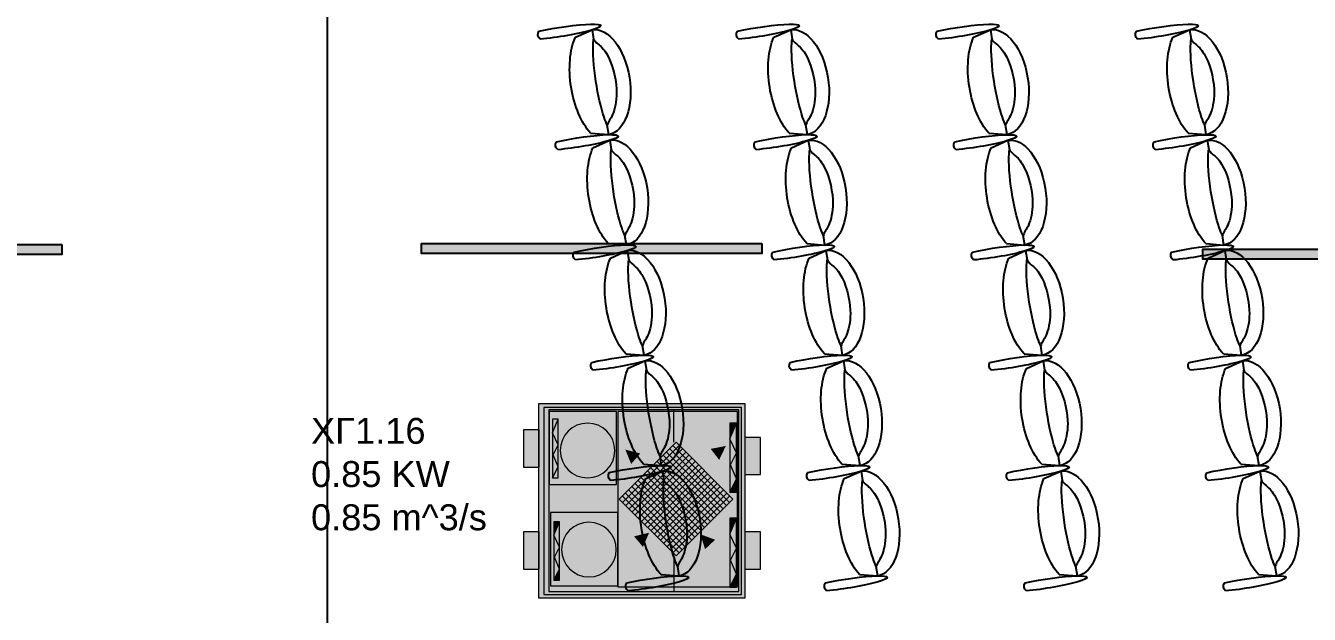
# Model space of a CAD drawing. Header units: metres. Extents: x -11 to 85, y -301 to 135.
# Drawn here: x 18.48 to 24.92, y 39.3 to 42.25 of the extents above; entities that cross this region are included whole.
import ezdxf

# ---------------------------------------------------------------- set-up
doc = ezdxf.new("R2010")
doc.units = ezdxf.units.M
doc.header["$LTSCALE"] = 0.036
for name, color, linetype in [('arxitek corofos', 252, 'Continuous'), ('Epipla', 252, 'Continuous'), ('hatch color', 252, 'Continuous'), ('HLEK_FL001_SYMBOLS', 230, 'Continuous'), ('KYKLOFORHTES', 152, 'Continuous'), ('SYMBOLA', 160, 'Continuous')]:
    doc.layers.add(name, color=color, linetype=linetype)
doc.layers.add('fan enallaktis', color=162, linetype='Continuous', lineweight=0)
doc.layers.add('fan enallaktis hatch', color=141, linetype='Continuous', lineweight=0)
doc.styles.add('COMU-N', font='arial.ttf')

# ---------------------------------------------------------------- blocks, each defined once
blk = doc.blocks.new('A$C4C174ED7')
at = {"layer": 'Epipla'}
for p, q in [((1.6756, 3.0494), (1.7669, 3.0564)), ((1.7669, 3.0564), (1.7593, 3.009)), ((2.6721, 3.0495), (2.7633, 3.0565)), ((2.7633, 3.0565), (2.7558, 3.009)), ((3.6743, 3.0497), (3.7655, 3.0566)), ((3.7655, 3.0566), (3.758, 3.0092)), ((4.6743, 3.0497), (4.7655, 3.0566)), ((4.7655, 3.0566), (4.758, 3.0092)), ((1.6831, 2.5311), (1.6906, 2.578)), ((2.6795, 2.5311), (2.687, 2.578)), ((3.6817, 2.5313), (3.6892, 2.5782)), ((4.6817, 2.5313), (4.6892, 2.5782)), ((1.599, 2.5687), (1.6831, 2.5311)), ((2.5954, 2.5688), (2.6795, 2.5311)), ((3.5976, 2.569), (3.6817, 2.5313)), ((4.5976, 2.569), (4.6817, 2.5313)), ((1.5874, 2.4964), (1.6787, 2.5034)), ((1.6787, 2.5034), (1.6711, 2.456)), ((2.5838, 2.4965), (2.6751, 2.5035)), ((2.6751, 2.5035), (2.6675, 2.456)), ((3.5861, 2.4967), (3.6773, 2.5036)), ((3.6773, 2.5036), (3.6697, 2.4562)), ((4.5861, 2.4967), (4.6773, 2.5036)), ((4.6773, 2.5036), (4.6697, 2.4562)), ((1.5107, 2.0157), (1.5949, 1.978)), ((1.5949, 1.978), (1.6023, 2.025)), ((2.5071, 2.0158), (2.5913, 1.9781)), ((2.5913, 1.9781), (2.5988, 2.025)), ((3.5094, 2.016), (3.5935, 1.9783)), ((3.5935, 1.9783), (3.601, 2.0252)), ((4.5094, 2.016), (4.5935, 1.9783)), ((4.5935, 1.9783), (4.601, 2.0252)), ((1.4992, 1.9434), (1.5904, 1.9504)), ((1.5904, 1.9504), (1.5829, 1.903)), ((2.4956, 1.9435), (2.5869, 1.9505)), ((2.5869, 1.9505), (2.5793, 1.903)), ((3.4978, 1.9437), (3.5891, 1.9506)), ((3.5891, 1.9506), (3.5815, 1.9032)), ((4.4978, 1.9437), (4.5891, 1.9506)), ((4.5891, 1.9506), (4.5815, 1.9032)), ((1.4225, 1.4627), (1.5066, 1.425)), ((1.5066, 1.425), (1.5141, 1.4719)), ((2.4189, 1.4628), (2.503, 1.4251)), ((2.503, 1.4251), (2.5105, 1.472)), ((3.4211, 1.463), (3.5053, 1.4253)), ((3.5053, 1.4253), (3.5127, 1.4722)), ((4.4211, 1.463), (4.5053, 1.4253)), ((4.5053, 1.4253), (4.5127, 1.4722)), ((1.411, 1.3904), (1.5022, 1.3974)), ((1.5022, 1.3974), (1.4947, 1.35)), ((2.4074, 1.3905), (2.4986, 1.3975)), ((2.4986, 1.3975), (2.4911, 1.35)), ((3.4096, 1.3906), (3.5009, 1.3976)), ((3.5009, 1.3976), (3.4933, 1.3502)), ((4.4096, 1.3906), (4.5009, 1.3976)), ((4.5009, 1.3976), (4.4933, 1.3502)), ((1.3343, 0.9097), (1.4184, 0.872)), ((1.4184, 0.872), (1.4259, 0.9189)), ((2.3307, 0.9098), (2.4148, 0.8721)), ((2.4148, 0.8721), (2.4223, 0.919)), ((3.3329, 0.91), (3.417, 0.8723)), ((3.417, 0.8723), (3.4245, 0.9192)), ((4.3329, 0.91), (4.417, 0.8723)), ((4.417, 0.8723), (4.4245, 0.9192)), ((1.3226, 0.8363), (1.4138, 0.8433)), ((1.4138, 0.8433), (1.4062, 0.7959)), ((2.319, 0.8364), (2.4102, 0.8434)), ((2.4102, 0.8434), (2.4027, 0.7959)), ((3.3212, 0.8366), (3.4124, 0.8435)), ((3.4124, 0.8435), (3.4049, 0.7961)), ((4.3212, 0.8366), (4.4124, 0.8435)), ((4.4124, 0.8435), (4.4049, 0.7961)), ((1.2459, 0.3556), (1.33, 0.3179)), ((1.33, 0.3179), (1.3375, 0.3649)), ((2.2423, 0.3557), (2.3264, 0.318)), ((2.3264, 0.318), (2.3339, 0.3649)), ((3.2445, 0.3559), (3.3286, 0.3182)), ((3.3286, 0.3182), (3.3361, 0.3651)), ((4.2445, 0.3559), (4.3286, 0.3182)), ((4.3286, 0.3182), (4.3361, 0.3651))]:
    blk.add_line(p, q, dxfattribs=at)
for points in [[(1.5105, 3.1315, 0.397593), (1.5043, 3.0919)], [(2.5069, 3.1315, 0.397593), (2.5007, 3.092)], [(3.5091, 3.1317, 0.397593), (3.503, 3.0922)], [(4.5091, 3.1317, 0.397593), (4.503, 3.0922)], [(1.4223, 2.5785, 0.397593), (1.4161, 2.5389)], [(2.4187, 2.5785, 0.397593), (2.4125, 2.539)], [(3.4209, 2.5787, 0.397593), (3.4147, 2.5392)], [(4.4209, 2.5787, 0.397593), (4.4147, 2.5392)], [(1.334, 2.0254, 0.397593), (1.3279, 1.9859)], [(2.3304, 2.0255, 0.397593), (2.3243, 1.986)], [(3.3327, 2.0257, 0.397593), (3.3265, 1.9862)], [(4.3327, 2.0257, 0.397593), (4.3265, 1.9862)], [(1.2458, 1.4724, 0.397593), (1.2396, 1.4329)], [(2.2422, 1.4725, 0.397593), (2.2361, 1.433)], [(3.2444, 1.4727, 0.397593), (3.2383, 1.4331)], [(4.2444, 1.4727, 0.397593), (4.2383, 1.4331)], [(1.1576, 0.9194, 0.397593), (1.1514, 0.8799)], [(2.154, 0.9195, 0.397593), (2.1478, 0.88)], [(2.154, 0.9195, 0.397593), (2.1478, 0.88)], [(3.1562, 0.9197, 0.397593), (3.15, 0.8801)], [(3.1562, 0.9197, 0.397593), (3.15, 0.8801)], [(4.1562, 0.9197, 0.397593), (4.15, 0.8801)], [(1.0692, 0.3653, 0.397593), (1.063, 0.3258)], [(2.0656, 0.3654, 0.397593), (2.0594, 0.3259)], [(2.0656, 0.3654, 0.397593), (2.0594, 0.3259)], [(3.0678, 0.3656, 0.397593), (3.0616, 0.326)], [(3.0678, 0.3656, 0.397593), (3.0616, 0.326)], [(4.0678, 0.3656, 0.397593), (4.0616, 0.326)]]:
    blk.add_lwpolyline(points, format="xyb", dxfattribs=at)
for centre, major_axis, ratio, start_param, end_param in [((1.6115, 3.0954), (-0.2028, 0.0318), 0.113529, 1.031877, 5.251545), ((2.6079, 3.0954), (-0.2028, 0.0318), 0.113529, 1.031877, 5.251545), ((3.6101, 3.0956), (-0.2028, 0.0318), 0.113529, 1.031877, 5.251545), ((4.6101, 3.0956), (-0.2028, 0.0318), 0.113529, 1.031877, 5.251545), ((1.725, 2.7937), (0.0463, 0.2995), 0.493003, 0.628379, 2.49343), ((1.725, 2.7937), (0.0419, 0.2627), 0.552275, 3.141593, 6.283185), ((2.7214, 2.7938), (0.0463, 0.2995), 0.493003, 0.628379, 2.49343), ((2.7214, 2.7938), (0.0419, 0.2627), 0.552275, 3.141593, 6.283185), ((3.7236, 2.794), (0.0463, 0.2995), 0.493003, 0.628379, 2.49343), ((3.7236, 2.794), (0.0419, 0.2627), 0.552275, 3.141593, 6.283185), ((4.7236, 2.794), (0.0463, 0.2995), 0.493003, 0.628379, 2.49343), ((4.7236, 2.794), (0.0419, 0.2627), 0.552275, 3.141593, 6.283185), ((1.5233, 2.5424), (-0.2028, 0.0318), 0.113529, 1.031877, 5.251545), ((2.5197, 2.5424), (-0.2028, 0.0318), 0.113529, 1.031877, 5.251545), ((3.5219, 2.5426), (-0.2028, 0.0318), 0.113529, 1.031877, 5.251545), ((4.5219, 2.5426), (-0.2028, 0.0318), 0.113529, 1.031877, 5.251545), ((1.6368, 2.2407), (0.0463, 0.2995), 0.493003, 0.628379, 2.49343), ((1.6368, 2.2407), (0.0419, 0.2627), 0.552275, 3.141593, 6.283185), ((2.6332, 2.2408), (0.0463, 0.2995), 0.493003, 0.628379, 2.49343), ((2.6332, 2.2408), (0.0419, 0.2627), 0.552275, 3.141593, 6.283185), ((3.6354, 2.241), (0.0463, 0.2995), 0.493003, 0.628379, 2.49343), ((3.6354, 2.241), (0.0419, 0.2627), 0.552275, 3.141593, 6.283185), ((4.6354, 2.241), (0.0463, 0.2995), 0.493003, 0.628379, 2.49343), ((4.6354, 2.241), (0.0419, 0.2627), 0.552275, 3.141593, 6.283185), ((1.435, 1.9894), (-0.2028, 0.0318), 0.113529, 1.031877, 5.251545), ((2.4315, 1.9894), (-0.2028, 0.0318), 0.113529, 1.031877, 5.251545), ((3.4337, 1.9896), (-0.2028, 0.0318), 0.113529, 1.031877, 5.251545), ((4.4337, 1.9896), (-0.2028, 0.0318), 0.113529, 1.031877, 5.251545), ((1.5485, 1.6877), (0.0463, 0.2995), 0.493003, 0.628379, 2.49343), ((1.5485, 1.6877), (0.0419, 0.2627), 0.552275, 3.141593, 6.283185), ((2.545, 1.6878), (0.0463, 0.2995), 0.493003, 0.628379, 2.49343), ((2.545, 1.6878), (0.0419, 0.2627), 0.552275, 3.141593, 6.283185), ((3.5472, 1.6879), (0.0463, 0.2995), 0.493003, 0.628379, 2.49343), ((3.5472, 1.6879), (0.0419, 0.2627), 0.552275, 3.141593, 6.283185), ((4.5472, 1.6879), (0.0463, 0.2995), 0.493003, 0.628379, 2.49343), ((4.5472, 1.6879), (0.0419, 0.2627), 0.552275, 3.141593, 6.283185), ((1.3468, 1.4364), (-0.2028, 0.0318), 0.113529, 1.031877, 5.251545), ((2.3432, 1.4364), (-0.2028, 0.0318), 0.113529, 1.031877, 5.251545), ((3.3454, 1.4366), (-0.2028, 0.0318), 0.113529, 1.031877, 5.251545), ((4.3454, 1.4366), (-0.2028, 0.0318), 0.113529, 1.031877, 5.251545), ((1.4603, 1.1347), (0.0463, 0.2995), 0.493003, 0.628379, 2.49343), ((1.4603, 1.1347), (0.0419, 0.2627), 0.552275, 3.141593, 6.283185), ((2.4567, 1.1348), (0.0463, 0.2995), 0.493003, 0.628379, 2.49343), ((2.4567, 1.1348), (0.0419, 0.2627), 0.552275, 3.141593, 6.283185), ((3.4589, 1.1349), (0.0463, 0.2995), 0.493003, 0.628379, 2.49343), ((3.4589, 1.1349), (0.0419, 0.2627), 0.552275, 3.141593, 6.283185), ((4.4589, 1.1349), (0.0463, 0.2995), 0.493003, 0.628379, 2.49343), ((4.4589, 1.1349), (0.0419, 0.2627), 0.552275, 3.141593, 6.283185), ((1.2586, 0.8834), (-0.2028, 0.0318), 0.113529, 1.031877, 5.251545), ((2.255, 0.8834), (-0.2028, 0.0318), 0.113529, 1.031877, 5.251545), ((3.2572, 0.8836), (-0.2028, 0.0318), 0.113529, 1.031877, 5.251545), ((4.2572, 0.8836), (-0.2028, 0.0318), 0.113529, 1.031877, 5.251545), ((1.3719, 0.5806), (0.0419, 0.2627), 0.552275, 3.141593, 6.283185), ((2.3683, 0.5807), (0.0419, 0.2627), 0.552275, 3.141593, 6.283185), ((3.3705, 0.5809), (0.0419, 0.2627), 0.552275, 3.141593, 6.283185), ((4.3705, 0.5809), (0.0419, 0.2627), 0.552275, 3.141593, 6.283185), ((1.3719, 0.5806), (0.0463, 0.2995), 0.493003, 0.628379, 2.49343), ((2.3683, 0.5807), (0.0463, 0.2995), 0.493003, 0.628379, 2.49343), ((3.3705, 0.5809), (0.0463, 0.2995), 0.493003, 0.628379, 2.49343), ((4.3705, 0.5809), (0.0463, 0.2995), 0.493003, 0.628379, 2.49343), ((1.1702, 0.3293), (-0.2028, 0.0318), 0.113529, 1.031877, 5.251545), ((2.1666, 0.3293), (-0.2028, 0.0318), 0.113529, 1.031877, 5.251545), ((3.1688, 0.3295), (-0.2028, 0.0318), 0.113529, 1.031877, 5.251545), ((4.1688, 0.3295), (-0.2028, 0.0318), 0.113529, 1.031877, 5.251545)]:
    blk.add_ellipse(centre, major_axis=major_axis, ratio=ratio, start_param=start_param, end_param=end_param, dxfattribs=at)
for points, knots in [([(1.7593, 3.009), (1.7548, 2.9999), (1.7489, 2.9861), (1.7278, 2.9245), (1.7121, 2.8573), (1.6903, 2.716), (1.6856, 2.6419), (1.689, 2.5908), (1.6898, 2.5839), (1.6906, 2.5784)], [0.506584, 0.506584, 0.506584, 0.506584, 0.805592, 0.805592, 1.599086, 1.599086, 2.473163, 2.473163, 2.635992, 2.635992, 2.635992, 2.635992]), ([(1.6906, 2.5784), (1.6906, 2.5784), (1.7017, 2.5958), (1.7253, 2.6116), (1.7412, 2.6277), (1.7821, 2.695), (1.8027, 2.7656), (1.8079, 2.8747), (1.8007, 2.9168), (1.7793, 2.9753), (1.7673, 2.9855), (1.7593, 3.009), (1.7593, 3.009), (1.7593, 3.009)], [3.141593, 3.141593, 3.141593, 3.141593, 3.601272, 3.601272, 4.06095, 4.06095, 4.924473, 4.924473, 5.526258, 5.526258, 6.140896, 6.140896, 6.283185, 6.283185, 6.283185, 6.283185]), ([(2.7558, 3.009), (2.7512, 3), (2.7453, 2.9861), (2.7243, 2.9246), (2.7086, 2.8574), (2.6867, 2.716), (2.682, 2.6419), (2.6854, 2.5909), (2.6862, 2.584), (2.6871, 2.5785)], [0.506584, 0.506584, 0.506584, 0.506584, 0.805592, 0.805592, 1.599086, 1.599086, 2.473163, 2.473163, 2.635992, 2.635992, 2.635992, 2.635992]), ([(2.6871, 2.5785), (2.6871, 2.5785), (2.6981, 2.5959), (2.7217, 2.6117), (2.7376, 2.6278), (2.7785, 2.6951), (2.7991, 2.7656), (2.8043, 2.8747), (2.7972, 2.9169), (2.7758, 2.9754), (2.7637, 2.9856), (2.7558, 3.009), (2.7558, 3.009), (2.7558, 3.009)], [3.141593, 3.141593, 3.141593, 3.141593, 3.601272, 3.601272, 4.06095, 4.06095, 4.924473, 4.924473, 5.526258, 5.526258, 6.140896, 6.140896, 6.283185, 6.283185, 6.283185, 6.283185]), ([(3.758, 3.0092), (3.7534, 3.0001), (3.7475, 2.9863), (3.7265, 2.9247), (3.7108, 2.8576), (3.689, 2.7162), (3.6843, 2.6421), (3.6876, 2.5911), (3.6884, 2.5841), (3.6893, 2.5786)], [0.506584, 0.506584, 0.506584, 0.506584, 0.805592, 0.805592, 1.599086, 1.599086, 2.473163, 2.473163, 2.635992, 2.635992, 2.635992, 2.635992]), ([(3.6893, 2.5786), (3.6893, 2.5786), (3.7003, 2.5961), (3.724, 2.6118), (3.7398, 2.628), (3.7807, 2.6953), (3.8013, 2.7658), (3.8065, 2.8749), (3.7994, 2.9171), (3.778, 2.9756), (3.7659, 2.9858), (3.758, 3.0092), (3.758, 3.0092), (3.758, 3.0092)], [3.141593, 3.141593, 3.141593, 3.141593, 3.601272, 3.601272, 4.06095, 4.06095, 4.924473, 4.924473, 5.526258, 5.526258, 6.140896, 6.140896, 6.283185, 6.283185, 6.283185, 6.283185]), ([(4.758, 3.0092), (4.7534, 3.0001), (4.7475, 2.9863), (4.7265, 2.9247), (4.7108, 2.8576), (4.689, 2.7162), (4.6843, 2.6421), (4.6876, 2.5911), (4.6884, 2.5841), (4.6893, 2.5786)], [0.506584, 0.506584, 0.506584, 0.506584, 0.805592, 0.805592, 1.599086, 1.599086, 2.473163, 2.473163, 2.635992, 2.635992, 2.635992, 2.635992]), ([(4.6893, 2.5786), (4.6893, 2.5786), (4.7003, 2.5961), (4.724, 2.6118), (4.7398, 2.628), (4.7807, 2.6953), (4.8013, 2.7658), (4.8065, 2.8749), (4.7994, 2.9171), (4.778, 2.9756), (4.7659, 2.9858), (4.758, 3.0092), (4.758, 3.0092), (4.758, 3.0092)], [3.141593, 3.141593, 3.141593, 3.141593, 3.601272, 3.601272, 4.06095, 4.06095, 4.924473, 4.924473, 5.526258, 5.526258, 6.140896, 6.140896, 6.283185, 6.283185, 6.283185, 6.283185]), ([(1.6711, 2.456), (1.6665, 2.4469), (1.6607, 2.4331), (1.6396, 2.3715), (1.6239, 2.3043), (1.6021, 2.163), (1.5974, 2.0889), (1.6008, 2.0378), (1.6016, 2.0309), (1.6024, 2.0254)], [0.506584, 0.506584, 0.506584, 0.506584, 0.805592, 0.805592, 1.599086, 1.599086, 2.473163, 2.473163, 2.635992, 2.635992, 2.635992, 2.635992]), ([(1.6024, 2.0254), (1.6024, 2.0254), (1.6135, 2.0428), (1.6371, 2.0586), (1.653, 2.0747), (1.6938, 2.142), (1.7145, 2.2126), (1.7197, 2.3217), (1.7125, 2.3638), (1.6911, 2.4223), (1.679, 2.4325), (1.6711, 2.456), (1.6711, 2.456), (1.6711, 2.456)], [3.141593, 3.141593, 3.141593, 3.141593, 3.601272, 3.601272, 4.06095, 4.06095, 4.924473, 4.924473, 5.526258, 5.526258, 6.140896, 6.140896, 6.283185, 6.283185, 6.283185, 6.283185]), ([(2.6675, 2.456), (2.6629, 2.4469), (2.6571, 2.4331), (2.636, 2.3715), (2.6203, 2.3044), (2.5985, 2.163), (2.5938, 2.0889), (2.5972, 2.0379), (2.598, 2.031), (2.5988, 2.0255)], [0.506584, 0.506584, 0.506584, 0.506584, 0.805592, 0.805592, 1.599086, 1.599086, 2.473163, 2.473163, 2.635992, 2.635992, 2.635992, 2.635992]), ([(2.5988, 2.0255), (2.5988, 2.0255), (2.6099, 2.0429), (2.6335, 2.0587), (2.6494, 2.0748), (2.6902, 2.1421), (2.7109, 2.2126), (2.7161, 2.3217), (2.7089, 2.3639), (2.6875, 2.4224), (2.6754, 2.4326), (2.6675, 2.456), (2.6675, 2.456), (2.6675, 2.456)], [3.141593, 3.141593, 3.141593, 3.141593, 3.601272, 3.601272, 4.06095, 4.06095, 4.924473, 4.924473, 5.526258, 5.526258, 6.140896, 6.140896, 6.283185, 6.283185, 6.283185, 6.283185]), ([(3.6697, 2.4562), (3.6652, 2.4471), (3.6593, 2.4333), (3.6382, 2.3717), (3.6225, 2.3046), (3.6007, 2.1632), (3.596, 2.0891), (3.5994, 2.0381), (3.6002, 2.0311), (3.6011, 2.0256)], [0.506584, 0.506584, 0.506584, 0.506584, 0.805592, 0.805592, 1.599086, 1.599086, 2.473163, 2.473163, 2.635992, 2.635992, 2.635992, 2.635992]), ([(3.6011, 2.0256), (3.6011, 2.0256), (3.6121, 2.0431), (3.6357, 2.0588), (3.6516, 2.075), (3.6925, 2.1422), (3.7131, 2.2128), (3.7183, 2.3219), (3.7111, 2.364), (3.6897, 2.4226), (3.6777, 2.4328), (3.6697, 2.4562), (3.6697, 2.4562), (3.6697, 2.4562)], [3.141593, 3.141593, 3.141593, 3.141593, 3.601272, 3.601272, 4.06095, 4.06095, 4.924473, 4.924473, 5.526258, 5.526258, 6.140896, 6.140896, 6.283185, 6.283185, 6.283185, 6.283185]), ([(4.6697, 2.4562), (4.6652, 2.4471), (4.6593, 2.4333), (4.6382, 2.3717), (4.6225, 2.3046), (4.6007, 2.1632), (4.596, 2.0891), (4.5994, 2.0381), (4.6002, 2.0311), (4.6011, 2.0256)], [0.506584, 0.506584, 0.506584, 0.506584, 0.805592, 0.805592, 1.599086, 1.599086, 2.473163, 2.473163, 2.635992, 2.635992, 2.635992, 2.635992]), ([(4.6011, 2.0256), (4.6011, 2.0256), (4.6121, 2.0431), (4.6357, 2.0588), (4.6516, 2.075), (4.6925, 2.1422), (4.7131, 2.2128), (4.7183, 2.3219), (4.7111, 2.364), (4.6897, 2.4226), (4.6777, 2.4328), (4.6697, 2.4562), (4.6697, 2.4562), (4.6697, 2.4562)], [3.141593, 3.141593, 3.141593, 3.141593, 3.601272, 3.601272, 4.06095, 4.06095, 4.924473, 4.924473, 5.526258, 5.526258, 6.140896, 6.140896, 6.283185, 6.283185, 6.283185, 6.283185]), ([(1.5829, 1.903), (1.5783, 1.8939), (1.5724, 1.8801), (1.5514, 1.8185), (1.5357, 1.7513), (1.5139, 1.61), (1.5092, 1.5358), (1.5125, 1.4848), (1.5133, 1.4779), (1.5142, 1.4724)], [0.506584, 0.506584, 0.506584, 0.506584, 0.805592, 0.805592, 1.599086, 1.599086, 2.473163, 2.473163, 2.635992, 2.635992, 2.635992, 2.635992]), ([(1.5142, 1.4724), (1.5142, 1.4724), (1.5252, 1.4898), (1.5489, 1.5056), (1.5647, 1.5217), (1.6056, 1.589), (1.6262, 1.6596), (1.6314, 1.7687), (1.6243, 1.8108), (1.6029, 1.8693), (1.5908, 1.8795), (1.5829, 1.903), (1.5829, 1.903), (1.5829, 1.903)], [3.141593, 3.141593, 3.141593, 3.141593, 3.601272, 3.601272, 4.06095, 4.06095, 4.924473, 4.924473, 5.526258, 5.526258, 6.140896, 6.140896, 6.283185, 6.283185, 6.283185, 6.283185]), ([(2.5793, 1.903), (2.5747, 1.8939), (2.5689, 1.8801), (2.5478, 1.8185), (2.5321, 1.7514), (2.5103, 1.61), (2.5056, 1.5359), (2.509, 1.4849), (2.5097, 1.4779), (2.5106, 1.4725)], [0.506584, 0.506584, 0.506584, 0.506584, 0.805592, 0.805592, 1.599086, 1.599086, 2.473163, 2.473163, 2.635992, 2.635992, 2.635992, 2.635992]), ([(2.5106, 1.4725), (2.5106, 1.4725), (2.5216, 1.4899), (2.5453, 1.5057), (2.5612, 1.5218), (2.602, 1.5891), (2.6227, 1.6596), (2.6278, 1.7687), (2.6207, 1.8109), (2.5993, 1.8694), (2.5872, 1.8796), (2.5793, 1.903), (2.5793, 1.903), (2.5793, 1.903)], [3.141593, 3.141593, 3.141593, 3.141593, 3.601272, 3.601272, 4.06095, 4.06095, 4.924473, 4.924473, 5.526258, 5.526258, 6.140896, 6.140896, 6.283185, 6.283185, 6.283185, 6.283185]), ([(3.5815, 1.9032), (3.5769, 1.8941), (3.5711, 1.8803), (3.55, 1.8187), (3.5343, 1.7516), (3.5125, 1.6102), (3.5078, 1.5361), (3.5112, 1.4851), (3.512, 1.4781), (3.5128, 1.4726)], [0.506584, 0.506584, 0.506584, 0.506584, 0.805592, 0.805592, 1.599086, 1.599086, 2.473163, 2.473163, 2.635992, 2.635992, 2.635992, 2.635992]), ([(3.5128, 1.4726), (3.5128, 1.4726), (3.5239, 1.4901), (3.5475, 1.5058), (3.5634, 1.5219), (3.6042, 1.5892), (3.6249, 1.6598), (3.6301, 1.7689), (3.6229, 1.811), (3.6015, 1.8696), (3.5894, 1.8798), (3.5815, 1.9032), (3.5815, 1.9032), (3.5815, 1.9032)], [3.141593, 3.141593, 3.141593, 3.141593, 3.601272, 3.601272, 4.06095, 4.06095, 4.924473, 4.924473, 5.526258, 5.526258, 6.140896, 6.140896, 6.283185, 6.283185, 6.283185, 6.283185]), ([(4.5815, 1.9032), (4.5769, 1.8941), (4.5711, 1.8803), (4.55, 1.8187), (4.5343, 1.7516), (4.5125, 1.6102), (4.5078, 1.5361), (4.5112, 1.4851), (4.512, 1.4781), (4.5128, 1.4726)], [0.506584, 0.506584, 0.506584, 0.506584, 0.805592, 0.805592, 1.599086, 1.599086, 2.473163, 2.473163, 2.635992, 2.635992, 2.635992, 2.635992]), ([(4.5128, 1.4726), (4.5128, 1.4726), (4.5239, 1.4901), (4.5475, 1.5058), (4.5634, 1.5219), (4.6042, 1.5892), (4.6249, 1.6598), (4.6301, 1.7689), (4.6229, 1.811), (4.6015, 1.8696), (4.5894, 1.8798), (4.5815, 1.9032), (4.5815, 1.9032), (4.5815, 1.9032)], [3.141593, 3.141593, 3.141593, 3.141593, 3.601272, 3.601272, 4.06095, 4.06095, 4.924473, 4.924473, 5.526258, 5.526258, 6.140896, 6.140896, 6.283185, 6.283185, 6.283185, 6.283185]), ([(1.4947, 1.35), (1.4901, 1.3409), (1.4842, 1.3271), (1.4632, 1.2655), (1.4474, 1.1983), (1.4256, 1.0569), (1.4209, 0.9828), (1.4243, 0.9318), (1.4251, 0.9249), (1.426, 0.9194)], [0.506584, 0.506584, 0.506584, 0.506584, 0.805592, 0.805592, 1.599086, 1.599086, 2.473163, 2.473163, 2.635992, 2.635992, 2.635992, 2.635992]), ([(1.426, 0.9194), (1.426, 0.9194), (1.437, 0.9368), (1.4606, 0.9526), (1.4765, 0.9687), (1.5174, 1.036), (1.538, 1.1066), (1.5432, 1.2157), (1.536, 1.2578), (1.5146, 1.3163), (1.5026, 1.3265), (1.4947, 1.35), (1.4947, 1.35), (1.4947, 1.35)], [3.141593, 3.141593, 3.141593, 3.141593, 3.601272, 3.601272, 4.06095, 4.06095, 4.924473, 4.924473, 5.526258, 5.526258, 6.140896, 6.140896, 6.283185, 6.283185, 6.283185, 6.283185]), ([(2.4911, 1.35), (2.4865, 1.3409), (2.4806, 1.3271), (2.4596, 1.2655), (2.4439, 1.1984), (2.422, 1.057), (2.4174, 0.9829), (2.4207, 0.9319), (2.4215, 0.9249), (2.4224, 0.9195)], [0.506584, 0.506584, 0.506584, 0.506584, 0.805592, 0.805592, 1.599086, 1.599086, 2.473163, 2.473163, 2.635992, 2.635992, 2.635992, 2.635992]), ([(2.4224, 0.9195), (2.4224, 0.9195), (2.4334, 0.9369), (2.4571, 0.9527), (2.4729, 0.9688), (2.5138, 1.0361), (2.5344, 1.1066), (2.5396, 1.2157), (2.5325, 1.2579), (2.5111, 1.3164), (2.499, 1.3266), (2.4911, 1.35), (2.4911, 1.35), (2.4911, 1.35)], [3.141593, 3.141593, 3.141593, 3.141593, 3.601272, 3.601272, 4.06095, 4.06095, 4.924473, 4.924473, 5.526258, 5.526258, 6.140896, 6.140896, 6.283185, 6.283185, 6.283185, 6.283185]), ([(3.4933, 1.3502), (3.4887, 1.3411), (3.4828, 1.3273), (3.4618, 1.2657), (3.4461, 1.1985), (3.4243, 1.0572), (3.4196, 0.9831), (3.4229, 0.9321), (3.4237, 0.9251), (3.4246, 0.9196)], [0.506584, 0.506584, 0.506584, 0.506584, 0.805592, 0.805592, 1.599086, 1.599086, 2.473163, 2.473163, 2.635992, 2.635992, 2.635992, 2.635992]), ([(3.4246, 0.9196), (3.4246, 0.9196), (3.4356, 0.937), (3.4593, 0.9528), (3.4751, 0.9689), (3.516, 1.0362), (3.5366, 1.1068), (3.5418, 1.2159), (3.5347, 1.258), (3.5133, 1.3166), (3.5012, 1.3268), (3.4933, 1.3502), (3.4933, 1.3502), (3.4933, 1.3502)], [3.141593, 3.141593, 3.141593, 3.141593, 3.601272, 3.601272, 4.06095, 4.06095, 4.924473, 4.924473, 5.526258, 5.526258, 6.140896, 6.140896, 6.283185, 6.283185, 6.283185, 6.283185]), ([(4.4933, 1.3502), (4.4887, 1.3411), (4.4828, 1.3273), (4.4618, 1.2657), (4.4461, 1.1985), (4.4243, 1.0572), (4.4196, 0.9831), (4.4229, 0.9321), (4.4237, 0.9251), (4.4246, 0.9196)], [0.506584, 0.506584, 0.506584, 0.506584, 0.805592, 0.805592, 1.599086, 1.599086, 2.473163, 2.473163, 2.635992, 2.635992, 2.635992, 2.635992]), ([(4.4246, 0.9196), (4.4246, 0.9196), (4.4356, 0.937), (4.4593, 0.9528), (4.4751, 0.9689), (4.516, 1.0362), (4.5366, 1.1068), (4.5418, 1.2159), (4.5347, 1.258), (4.5133, 1.3166), (4.5012, 1.3268), (4.4933, 1.3502), (4.4933, 1.3502), (4.4933, 1.3502)], [3.141593, 3.141593, 3.141593, 3.141593, 3.601272, 3.601272, 4.06095, 4.06095, 4.924473, 4.924473, 5.526258, 5.526258, 6.140896, 6.140896, 6.283185, 6.283185, 6.283185, 6.283185]), ([(1.4062, 0.7959), (1.4017, 0.7868), (1.3958, 0.773), (1.3747, 0.7114), (1.359, 0.6442), (1.3372, 0.5029), (1.3325, 0.4288), (1.3359, 0.3777), (1.3367, 0.3708), (1.3376, 0.3653)], [0.506584, 0.506584, 0.506584, 0.506584, 0.805592, 0.805592, 1.599086, 1.599086, 2.473163, 2.473163, 2.635992, 2.635992, 2.635992, 2.635992]), ([(1.3376, 0.3653), (1.3376, 0.3653), (1.3486, 0.3827), (1.3722, 0.3985), (1.3881, 0.4146), (1.429, 0.4819), (1.4496, 0.5525), (1.4548, 0.6616), (1.4476, 0.7037), (1.4262, 0.7622), (1.4142, 0.7724), (1.4062, 0.7959), (1.4062, 0.7959), (1.4062, 0.7959)], [3.141593, 3.141593, 3.141593, 3.141593, 3.601272, 3.601272, 4.06095, 4.06095, 4.924473, 4.924473, 5.526258, 5.526258, 6.140896, 6.140896, 6.283185, 6.283185, 6.283185, 6.283185]), ([(2.4027, 0.7959), (2.3981, 0.7868), (2.3922, 0.773), (2.3712, 0.7114), (2.3555, 0.6443), (2.3336, 0.5029), (2.3289, 0.4288), (2.3323, 0.3778), (2.3331, 0.3709), (2.334, 0.3654)], [0.506584, 0.506584, 0.506584, 0.506584, 0.805592, 0.805592, 1.599086, 1.599086, 2.473163, 2.473163, 2.635992, 2.635992, 2.635992, 2.635992]), ([(2.334, 0.3654), (2.334, 0.3654), (2.345, 0.3828), (2.3687, 0.3986), (2.3845, 0.4147), (2.4254, 0.482), (2.446, 0.5525), (2.4512, 0.6616), (2.4441, 0.7038), (2.4227, 0.7623), (2.4106, 0.7725), (2.4027, 0.7959), (2.4027, 0.7959), (2.4027, 0.7959)], [3.141593, 3.141593, 3.141593, 3.141593, 3.601272, 3.601272, 4.06095, 4.06095, 4.924473, 4.924473, 5.526258, 5.526258, 6.140896, 6.140896, 6.283185, 6.283185, 6.283185, 6.283185]), ([(3.4049, 0.7961), (3.4003, 0.787), (3.3944, 0.7732), (3.3734, 0.7116), (3.3577, 0.6445), (3.3359, 0.5031), (3.3312, 0.429), (3.3345, 0.378), (3.3353, 0.371), (3.3362, 0.3655)], [0.506584, 0.506584, 0.506584, 0.506584, 0.805592, 0.805592, 1.599086, 1.599086, 2.473163, 2.473163, 2.635992, 2.635992, 2.635992, 2.635992]), ([(3.3362, 0.3655), (3.3362, 0.3655), (3.3472, 0.383), (3.3709, 0.3987), (3.3867, 0.4149), (3.4276, 0.4821), (3.4482, 0.5527), (3.4534, 0.6618), (3.4463, 0.7039), (3.4249, 0.7625), (3.4128, 0.7727), (3.4049, 0.7961), (3.4049, 0.7961), (3.4049, 0.7961)], [3.141593, 3.141593, 3.141593, 3.141593, 3.601272, 3.601272, 4.06095, 4.06095, 4.924473, 4.924473, 5.526258, 5.526258, 6.140896, 6.140896, 6.283185, 6.283185, 6.283185, 6.283185]), ([(4.4049, 0.7961), (4.4003, 0.787), (4.3944, 0.7732), (4.3734, 0.7116), (4.3577, 0.6445), (4.3359, 0.5031), (4.3312, 0.429), (4.3345, 0.378), (4.3353, 0.371), (4.3362, 0.3655)], [0.506584, 0.506584, 0.506584, 0.506584, 0.805592, 0.805592, 1.599086, 1.599086, 2.473163, 2.473163, 2.635992, 2.635992, 2.635992, 2.635992]), ([(4.3362, 0.3655), (4.3362, 0.3655), (4.3472, 0.383), (4.3709, 0.3987), (4.3867, 0.4149), (4.4276, 0.4821), (4.4482, 0.5527), (4.4534, 0.6618), (4.4463, 0.7039), (4.4249, 0.7625), (4.4128, 0.7727), (4.4049, 0.7961), (4.4049, 0.7961), (4.4049, 0.7961)], [3.141593, 3.141593, 3.141593, 3.141593, 3.601272, 3.601272, 4.06095, 4.06095, 4.924473, 4.924473, 5.526258, 5.526258, 6.140896, 6.140896, 6.283185, 6.283185, 6.283185, 6.283185])]:
    blk.add_open_spline(points, degree=3, knots=knots, dxfattribs=at)
blk = doc.blocks.new('led 69W')
at = {"layer": 'hatch color'}
blk.add_hatch(color=181, dxfattribs=at).paths.add_polyline_path([(102.8081, -3.6363), (102.8081, -3.6863), (101.1007, -3.6863), (101.1007, -3.6363)])
at = {"layer": 'HLEK_FL001_SYMBOLS'}
blk.add_lwpolyline([(102.8081, -3.6363), (102.8081, -3.6863), (101.1007, -3.6863), (101.1007, -3.6363)], close=True, dxfattribs=at)
blk = doc.blocks.new('gY1_a36')
at = {"layer": 'SYMBOLA', "color": 0}
blk.add_solid([(0.15, 0.075), (0.15, -0.075), (0, 0)], dxfattribs=at)
blk = doc.blocks.new('gY1_a40')
at = {"layer": 'SYMBOLA'}
for points in [[(0.15, 0.075), (0.15, -0.075), (0, 0)], [(0.01, 0), (0.31, 0.075), (0.285, 0)], [(0.31, -0.075), (0.285, 0), (0.01, 0)]]:
    blk.add_solid(points, dxfattribs=at)
blk = doc.blocks.new('fan enallaktis')
at = {"layer": 'fan enallaktis hatch'}
for points in [[(-1.2878, 0.0641), (-0.0609, 0.0641), (-0.0609, 1.2155), (-1.2878, 1.2155), (-1.2878, 1.0449), (-1.2842, 1.0449), (-1.2842, 0.824), (-1.2878, 0.824)], [(-1.2878, 0.439), (-1.2842, 0.439), (-1.2842, 0.2181), (-1.2878, 0.2181), (-1.2878, 0.0641), (-0.0609, 0.0641), (-0.0609, 1.2155), (-1.2878, 1.2155)], [(-1.2878, 0.0641), (-0.0609, 0.0641), (-0.0609, 0.824), (-0.0627, 0.824), (-0.0627, 1.0449), (-0.0609, 1.0449), (-0.0609, 1.2155), (-1.2878, 1.2155)], [(-1.2878, 0.0641), (-0.0609, 0.0641), (-0.0609, 0.263), (-0.0627, 0.263), (-0.0627, 0.4839), (-0.0609, 0.4839), (-0.0609, 1.2155), (-1.2878, 1.2155)], [(-1.2878, 0.0641), (-0.0609, 0.0641), (-0.0609, 0.824), (-0.0627, 0.824), (-0.0627, 1.0449), (-0.0609, 1.0449), (-0.0609, 1.2155), (-1.2878, 1.2155)], [(-1.2878, 0.0641), (-0.0609, 0.0641), (-0.0609, 1.2155), (-1.2878, 1.2155), (-1.2878, 1.0449), (-1.2842, 1.0449), (-1.2842, 0.824), (-1.2878, 0.824)], [(-0.151, 0.8366), (-0.1107, 0.9204), (-0.1476, 0.9909), (-0.1107, 1.0748), (-0.1503, 1.1507), (-0.151, 1.1507)], [(-0.1107, 1.0748), (-0.1107, 1.1507), (-0.1503, 1.1507)], [(-1.1961, 0.8431), (-1.1619, 0.9144), (-1.1933, 0.9743), (-1.1619, 1.0456), (-1.1961, 1.1112)], [(-1.1619, 1.0456), (-1.1619, 1.1112), (-1.1961, 1.1112)], [(-0.8257, 0.9287, 1), (-1.1502, 0.9287, 1)], [(-0.1107, 1.0748), (-0.1476, 0.9909), (-0.1107, 0.9204)], [(-1.2878, 1.0449), (-1.377, 1.0449), (-1.377, 0.824), (-1.2878, 0.824)], [(-1.1933, 0.9743), (-1.1619, 0.9144), (-1.1619, 1.0456)], [(-0.0609, 0.824), (0.0301, 0.824), (0.0301, 1.0449), (-0.0609, 1.0449)], [(-0.1107, 0.9204), (-0.151, 0.8366), (-0.1107, 0.7426)], [(-1.1619, 0.9144), (-1.1961, 0.8431), (-1.1619, 0.7633)], [(-1.1961, 0.7633), (-1.1619, 0.7633), (-1.1961, 0.8431)], [(-0.151, 0.8366), (-0.151, 0.7426), (-0.1107, 0.7426)], [(-0.151, 0.2717), (-0.1107, 0.3556), (-0.1476, 0.426), (-0.1107, 0.5099), (-0.151, 0.5871)], [(-0.1107, 0.5871), (-0.151, 0.5871), (-0.1107, 0.5099)], [(-0.1107, 0.5099), (-0.1476, 0.426), (-0.1107, 0.3556)], [(-0.0609, 0.263), (0.0301, 0.263), (0.0301, 0.4839), (-0.0609, 0.4839)], [(-1.2878, 0.439), (-1.377, 0.439), (-1.377, 0.2181), (-1.2878, 0.2181)], [(-0.1107, 0.1778), (-0.1107, 0.3556), (-0.151, 0.2717)], [(-0.151, 0.1778), (-0.1107, 0.1778), (-0.151, 0.2717)]]:
    blk.add_hatch(color=256, dxfattribs=at).paths.add_polyline_path(points)
h = blk.add_hatch(color=256, dxfattribs=at)
h.paths.add_polyline_path([(-1.2878, 1.0449), (-1.2842, 1.0449), (-1.2842, 0.824), (-1.2878, 0.824), (-1.2878, 0.439), (-1.2842, 0.439), (-1.2842, 0.2181), (-1.2878, 0.2181), (-1.2878, 0.0641), (-0.0609, 0.0641), (-0.0609, 0.263), (-0.0627, 0.263), (-0.0627, 0.4839), (-0.0609, 0.4839), (-0.0609, 0.824), (-0.0627, 0.824), (-0.0627, 1.0449), (-0.0609, 1.0449), (-0.0609, 1.2155), (-1.2878, 1.2155)])
h.paths.add_polyline_path([(-1.2551, 0.0851), (-0.0819, 0.0851), (-0.0819, 1.1956), (-1.2551, 1.1956)], flags=16)
h.paths.add_polyline_path([(-1.2265, 1.178), (-0.0987, 1.178), (-0.0987, 0.0995), (-1.2265, 0.0995)], flags=0)
h.paths.add_polyline_path([(-1.2161, 1.1431), (-0.8172, 1.1431), (-0.8172, 1.1507), (-0.151, 1.1507), (-0.151, 1.1519), (-0.1058, 1.1519), (-0.1058, 0.1091), (-0.8172, 0.1091), (-0.8172, 0.7097), (-1.2161, 0.7097)], flags=0)
h.paths.add_polyline_path([(-1.1961, 1.1112), (-1.1619, 1.1112), (-1.1619, 0.7633), (-1.1961, 0.7633)], flags=0)
h.paths.add_polyline_path([(-0.8257, 0.9287, -1), (-1.1502, 0.9287, -1)], flags=0)
h.paths.add_polyline_path([(-1.0821, 1.0511), (-0.8379, 0.929), (-1.0821, 0.8069)], flags=0)
h.paths.add_polyline_path([(-1.2243, 0.5433), (-0.825, 0.5433), (-0.825, 0.1098), (-1.2243, 0.1098)], flags=0)
h.paths.add_polyline_path([(-1.2043, 0.5031), (-1.1701, 0.5031), (-1.1701, 0.1552), (-1.2043, 0.1552)], flags=0)
h.paths.add_polyline_path([(-0.8339, 0.3409, -1), (-1.1583, 0.3409, -1)], flags=0)
h.paths.add_polyline_path([(-0.4706, 0.966), (-0.1336, 0.629), (-0.4706, 0.292), (-0.8077, 0.629)], flags=0)
h.paths.add_polyline_path([(-0.7696, 0.6299), (-0.4704, 0.9291), (-0.1713, 0.6299), (-0.4704, 0.3308)], flags=0)
h.paths.add_polyline_path([(-0.7338, 0.6309), (-0.4704, 0.8942), (-0.2071, 0.6309), (-0.4704, 0.3676)], flags=0)
h.paths.add_polyline_path([(-0.6954, 0.6324), (-0.4704, 0.8574), (-0.2455, 0.6324), (-0.4704, 0.4075)], flags=0)
h.paths.add_polyline_path([(-0.657, 0.6309), (-0.4704, 0.8175), (-0.2838, 0.6309), (-0.4704, 0.4443)], flags=0)
h.paths.add_polyline_path([(-0.6204, 0.6307), (-0.4704, 0.7807), (-0.3205, 0.6307), (-0.4704, 0.4807)], flags=0)
h.paths.add_polyline_path([(-0.5838, 0.6309), (-0.4704, 0.7442), (-0.3571, 0.6309), (-0.4704, 0.5176)], flags=0)
h.paths.add_polyline_path([(-0.5454, 0.6324), (-0.4704, 0.7074), (-0.3955, 0.6324), (-0.4704, 0.5574)], flags=0)
h.paths.add_polyline_path([(-0.5071, 0.6309), (-0.4704, 0.6675), (-0.4338, 0.6309), (-0.4704, 0.5943)], flags=0)
h.paths.add_polyline_path([(-0.9019, 0.4626), (-0.9019, 0.2185), (-1.1461, 0.3405)], flags=0)
h.paths.add_polyline_path([(-0.151, 0.5871), (-0.1107, 0.5871), (-0.1107, 0.1778), (-0.151, 0.1778)], flags=0)
h = blk.add_hatch(color=256, dxfattribs=at)
h.paths.add_polyline_path([(-1.2161, 0.7097), (-1.2161, 1.1431), (-0.8172, 1.1431), (-0.8172, 1.1507), (-0.151, 1.1507), (-0.151, 1.1519), (-0.1107, 1.1519), (-0.1107, 1.1507), (-0.1058, 1.1507), (-0.1058, 0.1091), (-0.4829, 0.1091), (-0.4829, 0.0995), (-0.0987, 0.0995), (-0.0987, 1.178), (-1.2265, 1.178), (-1.2265, 0.0995), (-0.4829, 0.0995), (-0.4829, 0.1091), (-0.8172, 0.1091), (-0.8172, 0.7097)])
h.paths.add_polyline_path([(-0.825, 0.5433), (-0.825, 0.1098), (-1.2243, 0.1098), (-1.2243, 0.5433)], flags=16)
h.paths.add_polyline_path([(-1.1701, 0.5031), (-1.1701, 0.1552), (-1.2043, 0.1552), (-1.2043, 0.5031)], flags=0)
h.paths.add_polyline_path([(-0.8339, 0.3409, -1), (-1.1583, 0.3409, -1)], flags=0)
h.paths.add_polyline_path([(-0.9019, 0.4626), (-0.9019, 0.2185), (-1.1461, 0.3405)], flags=0)
h = blk.add_hatch(color=256, dxfattribs=at)
h.paths.add_polyline_path([(-0.8172, 0.1091), (-0.1058, 0.1091), (-0.1058, 1.1507), (-0.8168, 1.1507), (-0.8168, 0.7097), (-0.8172, 0.7097)])
h.paths.add_polyline_path([(-0.8257, 0.9287, 1), (-1.1502, 0.9287, 1)])
h.paths.add_polyline_path([(-0.8379, 0.929), (-1.0821, 0.8069), (-1.0821, 1.0511)], flags=16)
h.paths.add_polyline_path([(-1.1619, 1.1112), (-1.1619, 0.7633), (-1.1961, 0.7633), (-1.1961, 1.1112)])
h = blk.add_hatch(color=256, dxfattribs=at)
h.paths.add_polyline_path([(-0.8168, 1.1507), (-0.8168, 0.7097), (-0.8172, 0.7097), (-0.8172, 0.1091), (-0.1058, 0.1091), (-0.1058, 0.7426), (-0.151, 0.7426), (-0.151, 1.1507)])
h.paths.add_polyline_path([(-0.4706, 0.966), (-0.1336, 0.629), (-0.4706, 0.292), (-0.8077, 0.629)], flags=16)
h.paths.add_polyline_path([(-0.4704, 0.9291), (-0.1713, 0.6299), (-0.4704, 0.3308), (-0.7696, 0.6299)], flags=0)
h.paths.add_polyline_path([(-0.4704, 0.8942), (-0.2071, 0.6309), (-0.4704, 0.3676), (-0.7338, 0.6309)], flags=0)
h.paths.add_polyline_path([(-0.2455, 0.6324), (-0.4704, 0.4075), (-0.6954, 0.6324), (-0.4704, 0.8574)], flags=0)
h.paths.add_polyline_path([(-0.2838, 0.6309), (-0.4704, 0.4443), (-0.657, 0.6309), (-0.4704, 0.8175)], flags=0)
h.paths.add_polyline_path([(-0.3205, 0.6307), (-0.4704, 0.4807), (-0.6204, 0.6307), (-0.4704, 0.7807)], flags=0)
h.paths.add_polyline_path([(-0.3571, 0.6309), (-0.4704, 0.5176), (-0.5838, 0.6309), (-0.4704, 0.7442)], flags=0)
h.paths.add_polyline_path([(-0.3955, 0.6324), (-0.4704, 0.5574), (-0.5454, 0.6324), (-0.4704, 0.7074)], flags=0)
h.paths.add_polyline_path([(-0.4338, 0.6309), (-0.4704, 0.5943), (-0.5071, 0.6309), (-0.4704, 0.6675)], flags=0)
h.paths.add_polyline_path([(-0.151, 0.5871), (-0.1107, 0.5871), (-0.1107, 0.1778), (-0.151, 0.1778)], flags=16)
h = blk.add_hatch(color=256, dxfattribs=at)
h.paths.add_polyline_path([(-1.2243, 0.1098), (-0.825, 0.1098), (-0.825, 0.5433), (-1.2243, 0.5433)])
h.paths.add_polyline_path([(-0.8339, 0.3409, 1), (-1.1583, 0.3409, 1)], flags=16)
h.paths.add_polyline_path([(-1.1461, 0.3405), (-0.9019, 0.4626), (-0.9019, 0.2185)], flags=0)
at = {"layer": 'fan enallaktis'}
for p, q in [((-0.4829, 0.966), (-0.4829, 1.173)), ((-0.151, 1.1519), (-0.1107, 1.0748)), ((-1.1961, 1.1112), (-1.1619, 1.0456)), ((-0.1107, 1.0748), (-0.1476, 0.9909)), ((-1.1619, 1.0456), (-1.1933, 0.9743)), ((-1.1933, 0.9743), (-1.1619, 0.9144)), ((-0.7877, 0.6119), (-0.4516, 0.9479)), ((-0.7702, 0.5944), (-0.4342, 0.9305)), ((-0.5057, 0.9295), (-0.1697, 0.5934)), ((-0.4883, 0.947), (-0.1522, 0.6109)), ((-0.1107, 0.9204), (-0.151, 0.8366)), ((-0.1476, 0.9909), (-0.1107, 0.9204)), ((-1.1619, 0.9144), (-1.1961, 0.8431)), ((-1.1961, 0.8431), (-1.1619, 0.7633)), ((-0.7518, 0.576), (-0.4157, 0.9121)), ((-0.7319, 0.5561), (-0.3958, 0.8921)), ((-0.7135, 0.5376), (-0.3774, 0.8737)), ((-0.6953, 0.5194), (-0.3592, 0.8555)), ((-0.5807, 0.8545), (-0.2446, 0.5185)), ((-0.5625, 0.8727), (-0.2264, 0.5367)), ((-0.5441, 0.8912), (-0.208, 0.5551)), ((-0.5241, 0.9111), (-0.1881, 0.575)), ((-0.6768, 0.501), (-0.3408, 0.8371)), ((-0.6569, 0.4811), (-0.3208, 0.8171)), ((-0.6557, 0.7795), (-0.3196, 0.4435)), ((-0.6385, 0.4627), (-0.3024, 0.7987)), ((-0.6375, 0.7978), (-0.3014, 0.4617)), ((-0.6203, 0.4444), (-0.2842, 0.7805)), ((-0.6191, 0.8162), (-0.283, 0.4801)), ((-0.5991, 0.8361), (-0.2631, 0.5)), ((-0.151, 0.8366), (-0.1107, 0.7426)), ((-0.7307, 0.7046), (-0.3946, 0.3685)), ((-0.7125, 0.7228), (-0.3764, 0.3867)), ((-0.6941, 0.7412), (-0.358, 0.4051)), ((-0.6741, 0.7611), (-0.338, 0.4251)), ((-0.6019, 0.426), (-0.2658, 0.7621)), ((-0.5819, 0.4061), (-0.2458, 0.7422)), ((-0.5635, 0.3877), (-0.2274, 0.7237)), ((-0.5453, 0.3695), (-0.2092, 0.7055)), ((-0.5269, 0.351), (-0.1908, 0.6871)), ((-0.7875, 0.6478), (-0.4514, 0.3117)), ((-0.7691, 0.6662), (-0.433, 0.3301)), ((-0.7491, 0.6861), (-0.413, 0.3501)), ((-0.5069, 0.3311), (-0.1708, 0.6672)), ((-0.4885, 0.3127), (-0.1524, 0.6488)), ((-0.151, 0.5871), (-0.1107, 0.5099)), ((-1.2043, 0.5031), (-1.1701, 0.4376)), ((-0.1107, 0.5099), (-0.1476, 0.426)), ((-1.1701, 0.4376), (-1.2014, 0.3663)), ((-0.1476, 0.426), (-0.1107, 0.3556)), ((-1.1701, 0.3064), (-1.2043, 0.2351)), ((-1.2014, 0.3663), (-1.1701, 0.3064)), ((-0.1107, 0.3556), (-0.151, 0.2717)), ((-1.2043, 0.2351), (-1.1701, 0.1552)), ((-0.4829, 0.292), (-0.4829, 0.0996)), ((-0.151, 0.2717), (-0.1107, 0.1778))]:
    blk.add_line(p, q, dxfattribs=at)
for points in [[(-1.2878, 1.2155), (-0.0609, 1.2155), (-0.0609, 0.0641), (-1.2878, 0.0641)], [(-1.2551, 1.1956), (-0.0819, 1.1956), (-0.0819, 0.0851), (-1.2551, 0.0851)], [(-1.2265, 1.178), (-0.0987, 1.178), (-0.0987, 0.0995), (-1.2265, 0.0995)], [(-0.8172, 1.1507), (-0.1058, 1.1507), (-0.1058, 0.1091), (-0.8172, 0.1091)], [(-0.151, 1.1519), (-0.1107, 1.1519), (-0.1107, 0.7426), (-0.151, 0.7426)], [(-1.2161, 1.1431), (-0.8168, 1.1431), (-0.8168, 0.7097), (-1.2161, 0.7097)], [(-1.1961, 1.1112), (-1.1619, 1.1112), (-1.1619, 0.7633), (-1.1961, 0.7633)], [(-1.377, 1.0449), (-1.2842, 1.0449), (-1.2842, 0.824), (-1.377, 0.824)], [(-0.0627, 1.0449), (0.0301, 1.0449), (0.0301, 0.824), (-0.0627, 0.824)], [(-0.4706, 0.292), (-0.1336, 0.629), (-0.4706, 0.966), (-0.8077, 0.629)], [(-1.2243, 0.5433), (-0.825, 0.5433), (-0.825, 0.1098), (-1.2243, 0.1098)], [(-0.151, 0.5871), (-0.1107, 0.5871), (-0.1107, 0.1778), (-0.151, 0.1778)], [(-1.2043, 0.5031), (-1.1701, 0.5031), (-1.1701, 0.1552), (-1.2043, 0.1552)], [(-0.0627, 0.4839), (0.0301, 0.4839), (0.0301, 0.263), (-0.0627, 0.263)], [(-1.377, 0.439), (-1.2842, 0.439), (-1.2842, 0.2181), (-1.377, 0.2181)]]:
    blk.add_lwpolyline(points, close=True, dxfattribs=at)
for centre in [(-0.9879, 0.9287), (-0.9961, 0.3409)]:
    blk.add_circle(centre, 0.1622, dxfattribs=at)
at = {"layer": 'fan enallaktis', "xscale": 1.627830749999999, "yscale": 1.627830749999999, "zscale": 1.627830749999999, "rotation": 180}
blk.add_blockref('gY1_a36', (-0.8379, 0.9298), dxfattribs=at)
at = {"layer": 'fan enallaktis', "color": 240}
for p, xscale, yscale, zscale, rotation in [((-0.6305, 0.8287), 0.5471699999999997, 0.5471699999999997, 0.5471699999999997, 139.998246099921), ((-0.3247, 0.8385), 0.5471699999999998, 0.5471699999999998, 0.5471699999999998, 46.90418803826589), ((-0.7718, 0.3355), 0.5471699999999998, 0.5471699999999998, 0.5471699999999998, 41.27729920653211), ((-0.1746, 0.3136), 0.5471699999999999, 0.5471699999999999, 0.5471699999999999, 142.2600130889486)]:
    blk.add_blockref('gY1_a40', p, dxfattribs=dict(at, xscale=xscale, yscale=yscale, zscale=zscale, rotation=rotation))
at = {"layer": 'fan enallaktis', "xscale": 1.627830749999999, "yscale": 1.627830749999999, "zscale": 1.627830749999999}
blk.add_blockref('gY1_a36', (-1.1461, 0.3397), dxfattribs=at)

msp = doc.modelspace()

# ---------------------------------------------------------------- linework, layer by layer
at = {"layer": 'arxitek corofos'}
msp.add_line((19.9899, 42.9329), (19.9899, 35.1136), dxfattribs=at)

# ---------------------------------------------------------------- block references
at = {"layer": 'arxitek corofos', "xscale": -1, "rotation": 180}
msp.add_blockref('A$C4C174ED7', (19.9899, 42.5509), dxfattribs=at)
at = {"layer": 'fan enallaktis', "xscale": -0.8449999999938882, "yscale": 0.845000000030268, "zscale": 0.8450000000000001, "rotation": 180}
msp.add_blockref('fan enallaktis', (22.1387, 40.411), dxfattribs=at)
at = {"layer": 'KYKLOFORHTES'}
for p in [(-84.1498, 44.792), (-80.637, 44.7966), (-76.7162, 44.7687)]:
    msp.add_blockref('led 69W', p, dxfattribs=at)

# ---------------------------------------------------------------- texts
at = {"layer": 'HLEK_FL001_SYMBOLS', "insert": (19.9092, 40.2865), "char_height": 0.13, "attachment_point": 1, "style": 'COMU-N'}
msp.add_mtext_dynamic_manual_height_columns('ΧΓ1.16\\P0.85 KW\\P0.85 m^ 3/s', width=1.235448, gutter_width=0.65, heights=[1.0495], dxfattribs=at)

doc.saveas('drawing.dxf')
